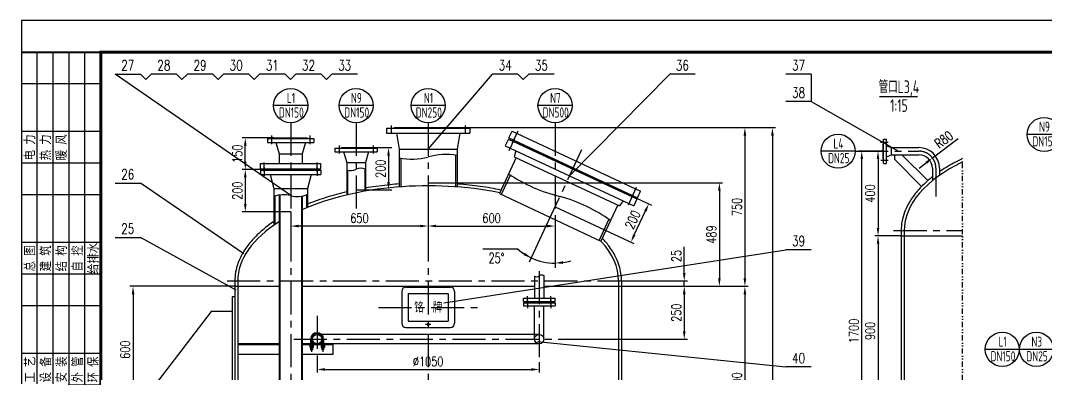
# Model space of a CAD drawing. Extents: x -28112 to -2231, y -2720 to 15724.
# Drawn here: x -28112 to -23266, y 14055 to 15724 of the extents above; entities that cross this region are included whole.
import ezdxf
from ezdxf.enums import TextEntityAlignment as Align

# ---------------------------------------------------------------- set-up
doc = ezdxf.new("R2010")
doc.units = 0
doc.header["$LTSCALE"] = 250
doc.header["$MEASUREMENT"] = 0
doc.linetypes.add('CENTER', pattern=[2, 1.25, -0.25, 0.25, -0.25])
doc.linetypes.add('DIVIDE', pattern=[1.25, 0.5, -0.25, 0, -0.25, 0, -0.25])
doc.layers.get('0').update_dxf_attribs({"linetype": 'CONTINUOUS'})
doc.layers.get('DEFPOINTS').update_dxf_attribs({"linetype": 'CONTINUOUS'})
for name, color, linetype in [('1', 7, 'CONTINUOUS'), ('2', 1, 'CONTINUOUS'), ('3', 7, 'CENTER')]:
    doc.layers.add(name, color=color, linetype=linetype)
doc.styles.add('HZ', font='isocp.shx', dxfattribs={"width": 0.75, "bigfont": 'hztxt.shx'})
doc.styles.add('HZ1', font='romans.shx', dxfattribs={"width": 0.7, "bigfont": 'hz1.shx'})
doc.styles.get("Standard").update_dxf_attribs({"font": 'txt.shx', "width": 0.75})
doc.styles.add('STYLE1', font='SimSun.ttf', dxfattribs={"width": 0.8})
doc.dimstyles.new('STANDARD$0', dxfattribs={"dimscale": 15, "dimtxt": 3, "dimasz": 2.5, "dimexe": 1, "dimexo": 0, "dimgap": 1, "dimtad": 1, "dimdec": 0, "dimzin": 0, "dimdsep": 46, "dimtxsty": 'Standard', "dimcen": 0.09, "dimclrd": 7, "dimclre": 7, "dimclrt": 7, "dimadec": 0, "dimazin": 0, "dimtfac": 1, "dimtdec": 0, "dimtmove": 0, "dimatfit": 2, "dimfxl": 0, "dimtolj": 1, "dimtzin": 0, "dimarcsym": 0})
doc.dimstyles.new('STANDARD$2', dxfattribs={"dimscale": 15, "dimtxt": 3.2, "dimasz": 2.5, "dimexe": 1.5, "dimexo": 0, "dimgap": 1.2, "dimtad": 2, "dimtih": 1, "dimtoh": 1, "dimdec": 0, "dimzin": 0, "dimdsep": 46, "dimtxsty": 'HZ1', "dimcen": 0, "dimclrd": 7, "dimclre": 7, "dimclrt": 7, "dimadec": 0, "dimazin": 0, "dimtfac": 1.6, "dimtdec": 0, "dimtmove": 0, "dimatfit": 0, "dimfxl": 0, "dimtolj": 1, "dimtzin": 0, "dimarcsym": 0})
doc.dimstyles.new('STANDARD$4', dxfattribs={"dimscale": 15, "dimtxt": 3, "dimasz": 2.5, "dimexe": 1, "dimexo": 0, "dimgap": 1, "dimtad": 1, "dimdec": 0, "dimzin": 0, "dimdsep": 46, "dimtxsty": 'Standard', "dimcen": 0.09, "dimclrd": 7, "dimclre": 7, "dimclrt": 7, "dimadec": 0, "dimazin": 0, "dimtfac": 1, "dimtdec": 0, "dimtmove": 0, "dimatfit": 2, "dimfxl": 0, "dimtolj": 1, "dimtzin": 0, "dimarcsym": 0})

# ---------------------------------------------------------------- blocks, each defined once
blk = doc.blocks.new('*D651')
at = {"color": 7, "linetype": 'ByBlock'}
for p, q in [((-26024.5, 15217.4), (-24541.7, 15217.4)), ((-24556.7, 15179.9), (-24556.7, 7405.7)), ((-26140.5, 7368.2), (-24541.7, 7368.2))]:
    blk.add_line(p, q, dxfattribs=at)
for points in [[(-24562.9, 15179.9), (-24550.4, 15179.9), (-24556.7, 15217.4)], [(-24562.9, 7405.7), (-24550.4, 7405.7), (-24556.7, 7368.2)]]:
    blk.add_solid(points, dxfattribs=at)
at = {"layer": 'DEFPOINTS', "color": 0, "linetype": 'ByBlock'}
for p in [(-26024.5, 15217.4), (-26140.5, 7368.2), (-24556.7, 7368.2)]:
    blk.add_point(p, dxfattribs=at)
at = {"color": 7, "linetype": 'ByBlock', "insert": (-24594.2, 11292.8), "char_height": 45, "attachment_point": 5, "rotation": 90}
blk.add_mtext('\\A1;~7909', dxfattribs=at)
blk = doc.blocks.new('*D58')
at = {"color": 7, "linetype": 'ByBlock'}
for p, q in [((-10289.4, 25206.8), (-9977.7, 25206.8)), ((-9992.7, 25169.3), (-9992.7, 24994.3)), ((-10536.9, 24956.8), (-9977.7, 24956.8))]:
    blk.add_line(p, q, dxfattribs=at)
for points in [[(-9998.9, 25169.3), (-9986.4, 25169.3), (-9992.7, 25206.8)], [(-9998.9, 24994.3), (-9986.4, 24994.3), (-9992.7, 24956.8)]]:
    blk.add_solid(points, dxfattribs=at)
at = {"layer": 'DEFPOINTS', "color": 0, "linetype": 'ByBlock'}
for p in [(-10289.4, 25206.8), (-10536.9, 24956.8), (-9992.7, 24956.8)]:
    blk.add_point(p, dxfattribs=at)
at = {"color": 7, "linetype": 'ByBlock', "insert": (-10030.2, 25081.8), "char_height": 45, "attachment_point": 5, "rotation": 90}
blk.add_mtext('\\A1;250', dxfattribs=at)
blk = doc.blocks.new('*D51')
at = {"color": 7, "linetype": 'ByBlock'}
for p, q in [((-10518.9, 25763.8), (-10146.7, 25590.3)), ((-10603.4, 25582.6), (-10231.3, 25409)), ((-10229, 25449.4), (-10176.2, 25562.7))]:
    blk.add_line(p, q, dxfattribs=at)
for points in [[(-10181.9, 25565.3), (-10170.5, 25560), (-10160.3, 25596.6)], [(-10234.7, 25452), (-10223.4, 25446.7), (-10244.9, 25415.4)]]:
    blk.add_solid(points, dxfattribs=at)
at = {"layer": 'DEFPOINTS', "color": 0, "linetype": 'ByBlock'}
for p in [(-10518.9, 25763.8), (-10160.3, 25596.6), (-10603.4, 25582.6)]:
    blk.add_point(p, dxfattribs=at)
at = {"color": 7, "linetype": 'ByBlock', "insert": (-10236.6, 25521.9), "char_height": 45, "attachment_point": 5, "rotation": 65}
blk.add_mtext('\\A1;200', dxfattribs=at)
blk = doc.blocks.new('*D39')
at = {"color": 7, "linetype": 'ByBlock'}
for p, q in [((-11321.8, 25956.8), (-9969.4, 25956.8)), ((-9984.4, 25919.3), (-9984.4, 25244.3)), ((-10567.8, 25206.8), (-9969.4, 25206.8))]:
    blk.add_line(p, q, dxfattribs=at)
for points in [[(-9990.6, 25919.3), (-9978.1, 25919.3), (-9984.4, 25956.8)], [(-9990.6, 25244.3), (-9978.1, 25244.3), (-9984.4, 25206.8)]]:
    blk.add_solid(points, dxfattribs=at)
at = {"layer": 'DEFPOINTS', "color": 0, "linetype": 'ByBlock'}
for p in [(-11321.8, 25956.8), (-10567.8, 25206.8), (-9984.4, 25206.8)]:
    blk.add_point(p, dxfattribs=at)
at = {"color": 7, "linetype": 'ByBlock', "insert": (-10021.9, 25581.8), "char_height": 45, "attachment_point": 5, "rotation": 90}
blk.add_mtext('\\A1;750', dxfattribs=at)
blk = doc.blocks.new('*D37')
at = {"color": 7, "linetype": 'ByBlock'}
for p, q in [((-9992.7, 25269.3), (-9992.7, 25393.1)), ((-10289.4, 25231.8), (-9977.7, 25231.8)), ((-10289.4, 25206.8), (-9977.7, 25206.8)), ((-9992.7, 25206.8), (-9992.7, 25231.8)), ((-9992.7, 25169.3), (-9992.7, 25131.8))]:
    blk.add_line(p, q, dxfattribs=at)
for points in [[(-9998.9, 25269.3), (-9986.4, 25269.3), (-9992.7, 25231.8)], [(-9998.9, 25169.3), (-9986.4, 25169.3), (-9992.7, 25206.8)]]:
    blk.add_solid(points, dxfattribs=at)
at = {"layer": 'DEFPOINTS', "color": 0, "linetype": 'ByBlock'}
for p in [(-10289.4, 25231.8), (-10289.4, 25206.8), (-9992.7, 25231.8)]:
    blk.add_point(p, dxfattribs=at)
at = {"color": 7, "linetype": 'ByBlock', "insert": (-10030.2, 25350), "char_height": 45, "attachment_point": 5, "rotation": 90}
blk.add_mtext('\\A1;25', dxfattribs=at)
blk = doc.blocks.new('*D36')
at = {"color": 7, "linetype": 'ByBlock'}
for p, q in [((-11481.8, 25695.8), (-10090.1, 25695.8)), ((-10105.1, 25658.3), (-10105.1, 25244.3)), ((-10567.8, 25206.8), (-10090.1, 25206.8))]:
    blk.add_line(p, q, dxfattribs=at)
for points in [[(-10111.3, 25658.3), (-10098.8, 25658.3), (-10105.1, 25695.8)], [(-10111.3, 25244.3), (-10098.8, 25244.3), (-10105.1, 25206.8)]]:
    blk.add_solid(points, dxfattribs=at)
at = {"layer": 'DEFPOINTS', "color": 0, "linetype": 'ByBlock'}
for p in [(-11481.8, 25695.8), (-10567.8, 25206.8), (-10105.1, 25206.8)]:
    blk.add_point(p, dxfattribs=at)
at = {"color": 7, "linetype": 'ByBlock', "insert": (-10142.6, 25451.3), "char_height": 45, "attachment_point": 5, "rotation": 90}
blk.add_mtext('\\A1;489', dxfattribs=at)
blk = doc.blocks.new('*D35')
at = {"color": 7, "linetype": 'ByBlock'}
for p, q in [((-10567.8, 25206.8), (-9969.4, 25206.8)), ((-9984.4, 25169.3), (-9984.4, 24344.3)), ((-10567.8, 24306.8), (-9969.4, 24306.8))]:
    blk.add_line(p, q, dxfattribs=at)
for points in [[(-9990.6, 25169.3), (-9978.1, 25169.3), (-9984.4, 25206.8)], [(-9990.6, 24344.3), (-9978.1, 24344.3), (-9984.4, 24306.8)]]:
    blk.add_solid(points, dxfattribs=at)
at = {"layer": 'DEFPOINTS', "color": 0, "linetype": 'ByBlock'}
for p in [(-10567.8, 25206.8), (-10567.8, 24306.8), (-9984.4, 24306.8)]:
    blk.add_point(p, dxfattribs=at)
at = {"color": 7, "linetype": 'ByBlock', "insert": (-10021.9, 24756.8), "char_height": 45, "attachment_point": 5, "rotation": 90}
blk.add_mtext('\\A1;900', dxfattribs=at)
blk = doc.blocks.new('*D38')
at = {"color": 7, "linetype": 'ByBlock'}
for p, q in [((-12395.8, 25206.8), (-12891.9, 25206.8)), ((-12876.9, 25169.3), (-12876.9, 24644.3)), ((-12837.8, 24606.8), (-12891.9, 24606.8))]:
    blk.add_line(p, q, dxfattribs=at)
for points in [[(-12883.2, 25169.3), (-12870.7, 25169.3), (-12876.9, 25206.8)], [(-12883.2, 24644.3), (-12870.7, 24644.3), (-12876.9, 24606.8)]]:
    blk.add_solid(points, dxfattribs=at)
at = {"layer": 'DEFPOINTS', "color": 0, "linetype": 'ByBlock'}
for p in [(-12395.8, 25206.8), (-12876.9, 24606.8), (-12837.8, 24606.8)]:
    blk.add_point(p, dxfattribs=at)
at = {"color": 7, "linetype": 'ByBlock', "insert": (-12914.4, 24906.8), "char_height": 45, "attachment_point": 5, "rotation": 90}
blk.add_mtext('\\A1;600', dxfattribs=at)
blk = doc.blocks.new('*D49')
at = {"color": 7, "linetype": 'ByBlock'}
for p, q in [((-11932.4, 25908.8), (-12082.9, 25908.8)), ((-12067.9, 25796.3), (-12067.9, 25871.3)), ((-11966.9, 25758.8), (-12082.9, 25758.8))]:
    blk.add_line(p, q, dxfattribs=at)
for points in [[(-12074.1, 25871.3), (-12061.6, 25871.3), (-12067.9, 25908.8)], [(-12074.1, 25796.3), (-12061.6, 25796.3), (-12067.9, 25758.8)]]:
    blk.add_solid(points, dxfattribs=at)
at = {"layer": 'DEFPOINTS', "color": 0, "linetype": 'ByBlock'}
for p in [(-12067.9, 25908.8), (-11932.4, 25908.8), (-11966.9, 25758.8)]:
    blk.add_point(p, dxfattribs=at)
at = {"color": 7, "linetype": 'ByBlock', "insert": (-12105.4, 25833.8), "char_height": 45, "attachment_point": 5, "rotation": 90}
blk.add_mtext('\\A1;150', dxfattribs=at)
blk = doc.blocks.new('*D48')
at = {"color": 7, "linetype": 'ByBlock'}
for p, q in [((-11966.9, 25758.8), (-12082.9, 25758.8)), ((-12067.9, 25721.3), (-12067.9, 25596.3)), ((-11853.4, 25558.8), (-12082.9, 25558.8))]:
    blk.add_line(p, q, dxfattribs=at)
for points in [[(-12074.1, 25721.3), (-12061.6, 25721.3), (-12067.9, 25758.8)], [(-12074.1, 25596.3), (-12061.6, 25596.3), (-12067.9, 25558.8)]]:
    blk.add_solid(points, dxfattribs=at)
at = {"layer": 'DEFPOINTS', "color": 0, "linetype": 'ByBlock'}
for p in [(-11966.9, 25758.8), (-12067.9, 25558.8), (-11853.4, 25558.8)]:
    blk.add_point(p, dxfattribs=at)
at = {"color": 7, "linetype": 'ByBlock', "insert": (-12105.4, 25658.8), "char_height": 45, "attachment_point": 5, "rotation": 90}
blk.add_mtext('\\A1;200', dxfattribs=at)
blk = doc.blocks.new('TJ4')
for p, q in [((-2000, -10500), (-2000, 0)), ((-1500, -10500), (-1500, 0)), ((-1000, -10500), (-1000, 0)), ((-500, -10500), (-500, 0)), ((0, -1000), (-2500, -1000)), ((0, -2500), (-2500, -2500)), ((0, -3500), (-2500, -3500)), ((0, -4500), (-2500, -4500)), ((0, -6000), (-2500, -6000)), ((0, -7000), (-2500, -7000)), ((0, -8000), (-2500, -8000)), ((0, -9500), (-2500, -9500))]:
    blk.add_line(p, q)
at = {"const_width": 60}
for points in [[(0, 0), (-2500, 0)], [(0, -10500), (-2500, -10500)]]:
    blk.add_lwpolyline(points, dxfattribs=at)
at = {"style": 'STYLE1', "width": 0.8}
for s, p in [('电 力', (-2250, -3000)), ('热 力', (-1750, -3000)), ('暖 风', (-1250, -3000)), ('总 图', (-2250, -6500)), ('建 筑', (-1750, -6500)), ('结 构', (-1250, -6500)), ('自 控', (-750, -6500)), ('给排水', (-250, -6500)), ('工 艺', (-2250, -10000)), ('设 备', (-1750, -10000)), ('安 装', (-1250, -10000)), ('外 管', (-750, -10000)), ('环 保', (-250, -10000))]:
    blk.add_text(s, height=300, rotation=90, dxfattribs=at).set_placement(p, align=Align.MIDDLE)
blk = doc.blocks.new('*D53')
at = {"color": 7, "linetype": 'ByBlock'}
for p, q in [((-11203.4, 25681.8), (-11203.4, 25476.5)), ((-11165.9, 25491.5), (-10640.9, 25491.5)), ((-10603.4, 25521.8), (-10603.4, 25476.5))]:
    blk.add_line(p, q, dxfattribs=at)
for points in [[(-11165.9, 25497.8), (-11165.9, 25485.3), (-11203.4, 25491.5)], [(-10640.9, 25497.8), (-10640.9, 25485.3), (-10603.4, 25491.5)]]:
    blk.add_solid(points, dxfattribs=at)
at = {"layer": 'DEFPOINTS', "color": 0, "linetype": 'ByBlock'}
for p in [(-11203.4, 25681.8), (-10603.4, 25521.8), (-10603.4, 25491.5)]:
    blk.add_point(p, dxfattribs=at)
at = {"color": 7, "linetype": 'ByBlock', "insert": (-10903.4, 25529), "char_height": 45, "attachment_point": 5}
blk.add_mtext('\\A1;600', dxfattribs=at)
blk = doc.blocks.new('*D54')
at = {"color": 7, "linetype": 'ByBlock'}
for p, q in [((-11203.4, 25681.8), (-11203.4, 25476.5)), ((-11853.4, 25558.8), (-11853.4, 25476.5)), ((-11240.9, 25491.5), (-11815.9, 25491.5))]:
    blk.add_line(p, q, dxfattribs=at)
for points in [[(-11815.9, 25497.8), (-11815.9, 25485.3), (-11853.4, 25491.5)], [(-11240.9, 25497.8), (-11240.9, 25485.3), (-11203.4, 25491.5)]]:
    blk.add_solid(points, dxfattribs=at)
at = {"layer": 'DEFPOINTS', "color": 0, "linetype": 'ByBlock'}
for p in [(-11203.4, 25681.8), (-11853.4, 25558.8), (-11853.4, 25491.5)]:
    blk.add_point(p, dxfattribs=at)
at = {"color": 7, "linetype": 'ByBlock', "insert": (-11528.4, 25529), "char_height": 45, "attachment_point": 5}
blk.add_mtext('\\A1;650', dxfattribs=at)
blk = doc.blocks.new('*D50')
at = {"color": 7, "linetype": 'ByBlock'}
for p, q in [((-11475.1, 25862.6), (-11375.7, 25862.6)), ((-11390.7, 25825.1), (-11390.7, 25700.1)), ((-11544.1, 25662.6), (-11375.7, 25662.6))]:
    blk.add_line(p, q, dxfattribs=at)
for points in [[(-11397, 25825.1), (-11384.5, 25825.1), (-11390.7, 25862.6)], [(-11397, 25700.1), (-11384.5, 25700.1), (-11390.7, 25662.6)]]:
    blk.add_solid(points, dxfattribs=at)
at = {"layer": 'DEFPOINTS', "color": 0, "linetype": 'ByBlock'}
for p in [(-11475.1, 25862.6), (-11544.1, 25662.6), (-11390.7, 25662.6)]:
    blk.add_point(p, dxfattribs=at)
at = {"color": 7, "linetype": 'ByBlock', "insert": (-11428.2, 25762.6), "char_height": 45, "attachment_point": 5, "rotation": 90}
blk.add_mtext('\\A1;200', dxfattribs=at)
blk = doc.blocks.new('*D52')
at = {"color": 7, "linetype": 'ByBlock'}
for p, q in [((-10924.8, 25490.4), (-11003.9, 25320.8)), ((-10881.8, 25471.8), (-10881.8, 25293.7)), ((-11057.2, 25382.1), (-11223.5, 25382.1))]:
    blk.add_line(p, q, dxfattribs=at)
for start, end in [(228.8111, 245), (228.8515, 236.9258), (245, 270), (278.0742, 286.1485)]:
    blk.add_arc((-10881.8, 25582.6), 266.3, start, end, dxfattribs=at)
for points in [[(-11024.1, 25364.8), (-11030.2, 25353.9), (-10994.4, 25341.2)], [(-10844, 25312.6), (-10844.8, 25325.1), (-10881.8, 25316.2)]]:
    blk.add_solid(points, dxfattribs=at)
at = {"layer": 'DEFPOINTS', "color": 0, "linetype": 'ByBlock'}
for p in [(-10881.8, 25980.3), (-10756.4, 25851.6), (-10924.8, 25490.4), (-10881.8, 25471.8), (-10920.4, 25319)]:
    blk.add_point(p, dxfattribs=at)
at = {"color": 7, "linetype": 'ByBlock', "insert": (-11159.1, 25340.1), "char_height": 48, "attachment_point": 5, "style": 'HZ1'}
blk.add_mtext('\\A1;25°', dxfattribs=at)
blk = doc.blocks.new('*D80')
at = {"color": 7, "linetype": 'ByBlock'}
blk.add_line((-8773.9, 23917.5), (-8922.5, 23831.8), dxfattribs=at)
blk.add_arc((-8550.6, 24046.5), 406.9, 215.2825, 264.7175, dxfattribs=at)
for points in [[(-8888, 23808.1), (-8877.5, 23814.8), (-8903, 23843)], [(-8587.8, 23647.6), (-8588.3, 23635.1), (-8550.6, 23639.6)]]:
    blk.add_solid(points, dxfattribs=at)
at = {"layer": 'DEFPOINTS', "color": 0, "linetype": 'ByBlock'}
for p in [(-8550.6, 25571.8), (-8630.9, 24000.1), (-8773.9, 23917.5), (-8812.1, 23734.8), (-8550.6, 23583.8)]:
    blk.add_point(p, dxfattribs=at)
at = {"color": 7, "linetype": 'ByBlock', "insert": (-8788.1, 23635.1), "char_height": 48, "attachment_point": 5, "style": 'HZ1'}
blk.add_mtext('\\A1;60°', dxfattribs=at)
blk = doc.blocks.new('*D79')
at = {"color": 7, "linetype": 'ByBlock'}
for p, q in [((-8840.9, 25206.8), (-8965.7, 25206.8)), ((-8950.7, 25169.3), (-8950.7, 24344.3)), ((-8840.9, 24306.8), (-8965.7, 24306.8))]:
    blk.add_line(p, q, dxfattribs=at)
for points in [[(-8956.9, 25169.3), (-8944.4, 25169.3), (-8950.7, 25206.8)], [(-8956.9, 24344.3), (-8944.4, 24344.3), (-8950.7, 24306.8)]]:
    blk.add_solid(points, dxfattribs=at)
at = {"layer": 'DEFPOINTS', "color": 0, "linetype": 'ByBlock'}
for p in [(-8840.9, 25206.8), (-8950.7, 24306.8), (-8840.9, 24306.8)]:
    blk.add_point(p, dxfattribs=at)
at = {"color": 7, "linetype": 'ByBlock', "insert": (-8988.2, 24756.8), "char_height": 45, "attachment_point": 5, "rotation": 90}
blk.add_mtext('\\A1;900', dxfattribs=at)
blk = doc.blocks.new('*D77')
at = {"color": 7, "linetype": 'ByBlock'}
for p, q in [((-8926.9, 25606.8), (-9042.6, 25606.8)), ((-9027.6, 23944.3), (-9027.6, 25569.3)), ((-8924.9, 23906.8), (-9042.6, 23906.8))]:
    blk.add_line(p, q, dxfattribs=at)
for points in [[(-9033.8, 25569.3), (-9021.3, 25569.3), (-9027.6, 25606.8)], [(-9033.8, 23944.3), (-9021.3, 23944.3), (-9027.6, 23906.8)]]:
    blk.add_solid(points, dxfattribs=at)
at = {"layer": 'DEFPOINTS', "color": 0, "linetype": 'ByBlock'}
for p in [(-9027.6, 25606.8), (-8926.9, 25606.8), (-8924.9, 23906.8)]:
    blk.add_point(p, dxfattribs=at)
at = {"color": 7, "linetype": 'ByBlock', "insert": (-9065.1, 24756.8), "char_height": 45, "attachment_point": 5, "rotation": 90}
blk.add_mtext('\\A1;1700', dxfattribs=at)
blk = doc.blocks.new('*D78')
at = {"color": 7, "linetype": 'ByBlock'}
for p, q in [((-8926.9, 25606.8), (-8965.7, 25606.8)), ((-8950.7, 25569.3), (-8950.7, 25244.3)), ((-8840.9, 25206.8), (-8965.7, 25206.8))]:
    blk.add_line(p, q, dxfattribs=at)
for points in [[(-8956.9, 25569.3), (-8944.4, 25569.3), (-8950.7, 25606.8)], [(-8956.9, 25244.3), (-8944.4, 25244.3), (-8950.7, 25206.8)]]:
    blk.add_solid(points, dxfattribs=at)
at = {"layer": 'DEFPOINTS', "color": 0, "linetype": 'ByBlock'}
for p in [(-8926.9, 25606.8), (-8950.7, 25206.8), (-8840.9, 25206.8)]:
    blk.add_point(p, dxfattribs=at)
at = {"color": 7, "linetype": 'ByBlock', "insert": (-8988.2, 25406.8), "char_height": 45, "attachment_point": 5, "rotation": 90}
blk.add_mtext('\\A1;400', dxfattribs=at)
blk = doc.blocks.new('*D81')
at = {"color": 7, "linetype": 'ByBlock'}
for p, q in [((-8693, 25574.9), (-8571.6, 25666.2)), ((-8756.9, 25526.8), (-8722.9, 25552.4))]:
    blk.add_line(p, q, dxfattribs=at)
blk.add_solid([(-8726.7, 25557.4), (-8719.2, 25547.4), (-8693, 25574.9)], dxfattribs=at)
at = {"layer": 'DEFPOINTS', "color": 0, "linetype": 'ByBlock'}
for p in [(-8693, 25574.9), (-8756.9, 25526.8)]:
    blk.add_point(p, dxfattribs=at)
at = {"color": 7, "linetype": 'ByBlock', "insert": (-8639.9, 25661.8), "char_height": 45, "attachment_point": 5, "rotation": 36.9559}
blk.add_mtext('\\A1;R80', dxfattribs=at)
blk = doc.blocks.new('*D637')
at = {"color": 7, "linetype": 'ByBlock'}
for p, q in [((-26709.5, 14107.9), (-26709.5, 14059)), ((-25659.5, 14107.9), (-25659.5, 14059)), ((-26672, 14074), (-25697, 14074))]:
    blk.add_line(p, q, dxfattribs=at)
for points in [[(-26672, 14080.3), (-26672, 14067.8), (-26709.5, 14074)], [(-25697, 14080.3), (-25697, 14067.8), (-25659.5, 14074)]]:
    blk.add_solid(points, dxfattribs=at)
at = {"layer": 'DEFPOINTS', "color": 0, "linetype": 'ByBlock'}
for p in [(-26709.5, 14107.9), (-25659.5, 14107.9), (-25659.5, 14074)]:
    blk.add_point(p, dxfattribs=at)
at = {"color": 7, "linetype": 'ByBlock', "insert": (-26184.5, 14111.5), "char_height": 45, "attachment_point": 5}
blk.add_mtext('\\A1;∅1050', dxfattribs=at)

msp = doc.modelspace()

# ---------------------------------------------------------------- linework, layer by layer
for p, q in [((-15492.3, 15724.1), (-28107.3, 15724.1)), ((-28107.3, 15724.1), (-28107.3, 6814.1))]:
    msp.add_line(p, q)
at = {"const_width": 13.5}
msp.add_lwpolyline([(-15642.3, 6964.1), (-15642.3, 15574.1), (-27732.3, 15574.1), (-27732.3, 6964.1)], dxfattribs=at)
at = {"layer": '1', "color": 0}
for p, q in [((-26834.5, 14895.9), (-27664.8, 15471)), ((-26184.5, 15115.4), (-25880.1, 15471)), ((-25516, 14990), (-25042.6, 15471)), ((-26753.8, 15321.6), (-26915.2, 15321.6)), ((-26444.5, 15321.6), (-26605.9, 15321.6)), ((-26103.8, 15321.6), (-26265.2, 15321.6)), ((-25503.8, 15321.6), (-25665.2, 15321.6)), ((-24373.2, 15341.6), (-23960.6, 15106)), ((-23191.6, 15185.2), (-23353, 15185.2)), ((-24165.6, 15106), (-24327, 15106)), ((-27055.3, 14620.1), (-27544.8, 14955)), ((-27091.9, 14448.7), (-27544.8, 14698.2)), ((-26111.1, 14388.5), (-24493.2, 14639.8)), ((-25667, 14206.7), (-24493.2, 14085.7)), ((-23389.5, 14169.1), (-23551, 14169.1)), ((-23228.1, 14169.1), (-23389.5, 14169.1))]:
    msp.add_line(p, q, dxfattribs=at)
at = {"layer": '1'}
for p, q in [((-27544.8, 15471), (-27519.4, 15445.5)), ((-27493.9, 15471), (-27519.4, 15445.5)), ((-27373.9, 15471), (-27348.4, 15445.5)), ((-27323, 15471), (-27348.4, 15445.5)), ((-27203, 15471), (-27177.5, 15445.5)), ((-27152.1, 15471), (-27177.5, 15445.5)), ((-27032.1, 15471), (-27006.6, 15445.5)), ((-26981.2, 15471), (-27006.6, 15445.5)), ((-26861.2, 15471), (-26835.7, 15445.5)), ((-26810.3, 15471), (-26835.7, 15445.5)), ((-26690.3, 15471), (-26664.8, 15445.5)), ((-26639.3, 15471), (-26664.8, 15445.5)), ((-25760.1, 15471), (-25734.6, 15445.5)), ((-25709.1, 15471), (-25734.6, 15445.5))]:
    msp.add_line(p, q, dxfattribs=at)
at = {"layer": '1', "color": 0, "linetype": 'CENTER', "ltscale": 0.5}
for p, q in [((-26834.5, 15240.9), (-26834.5, 13125.1)), ((-26525.2, 15240.9), (-26525.2, 14832.5)), ((-26184.5, 15240.9), (-26184.5, 7315.2)), ((-25584.5, 15240.9), (-25584.5, 14732.4)), ((-25459.1, 15112.2), (-25627.5, 14751)), ((-24165.6, 15106), (-23863.9, 15106)), ((-23783.9, 15026), (-23783.9, 14891.4)), ((-23983.9, 14731), (-23657.5, 14731)), ((-25659.5, 14538.4), (-25659.5, 14107.9)), ((-27134.5, 14492.4), (-25234.5, 14492.4)), ((-26419.8, 14367.4), (-25928.5, 14367.4)), ((-26709.5, 14327), (-26709.5, 14107.9)), ((-26819.1, 14217.4), (-25518, 14217.4)), ((-26736, 14217.4), (-26736, 14157.7)), ((-26683, 14217.4), (-26683, 14157.7))]:
    msp.add_line(p, q, dxfattribs=at)
at = {"layer": '1', "color": 1}
for p, q in [((-23993.9, 15122.9), (-23863.9, 15122.9)), ((-23993.9, 15089.2), (-23863.9, 15089.2)), ((-23800.7, 15026), (-23800.7, 14966.6)), ((-23767, 15026), (-23767, 14992)), ((-23947.9, 14731), (-23947.9, 13766)), ((-23947.9, 14706), (-23657.5, 14706)), ((-23933.9, 14731), (-23933.9, 13766)), ((-27098.5, 14492.4), (-27098.5, 13527.4)), ((-27084.5, 14492.4), (-27084.5, 13527.4)), ((-25284.5, 14492.4), (-25284.5, 13527.4)), ((-25270.5, 14492.4), (-25270.5, 13527.4)), ((-27098.5, 14467.4), (-26888.5, 14467.4)), ((-26780.5, 14467.4), (-25682, 14467.4)), ((-25637, 14467.4), (-25270.5, 14467.4)), ((-27110.5, 14417.4), (-27110.5, 13817.4)), ((-27098.5, 14417.4), (-27110.5, 14417.4)), ((-27210.5, 14347.4), (-27540.5, 13917.4)), ((-27110.5, 14347.4), (-27210.5, 14347.4)), ((-26634.5, 14194.9), (-26634.5, 14144.9))]:
    msp.add_line(p, q, dxfattribs=at)
at = {"layer": '1', "color": 0, "linetype": 'DIVIDE', "ltscale": 0.2}
msp.add_line((-23657.5, 13082.9), (-23657.5, 15070.9), dxfattribs=at)
at = {"layer": '1', "color": 0}
for centre in [(-26834.5, 15321.6), (-26525.2, 15321.6), (-26184.5, 15321.6), (-25584.5, 15321.6), (-23272.3, 15185.2), (-24246.3, 15106), (-23470.3, 14169.1), (-23308.8, 14169.1)]:
    msp.add_circle(centre, 80.7, dxfattribs=at)
at = {"layer": '1', "color": 1}
for radius in [96.8, 63.1]:
    msp.add_arc((-23863.9, 15026), radius, 360, 90, dxfattribs=at)
at = {"layer": '1'}
for centre, radius, start, end in [((-26259.8, 15343.6), 275.5, 257.1762, 285.8713), ((-26100.6, 14785.3), 305.1, 80.0711, 105.9635), ((-26500.8, 14966.7), 58.7, 70.0537, 113.7162), ((-26551.8, 15083.1), 68.3, 254.8369, 293.7162), ((-25388.2, 15614.3), 742.5, 235.9324, 256.563), ((-26868.4, 14751.1), 148.7, 76.8075, 107.8407), ((-26803.6, 14999.8), 108.4, 253.4111, 296.5984), ((-25775.8, 14136.5), 785.8, 54.758, 74.1134), ((-26184.5, 14287.4), 5, 187.5149, 100.6735)]:
    msp.add_arc(centre, radius, start, end, dxfattribs=at)
at = {"layer": '1', "color": 0, "linetype": 'CENTER', "ltscale": 0.5}
for centre, radius, start, end in [((-23863.9, 15026), 80, 360, 90), ((-26709.5, 14217.4), 26.5, 0, 180)]:
    msp.add_arc(centre, radius, start, end, dxfattribs=at)
at = {"layer": '1', "color": 1}
for centre, start_param, end_param in [((-23033.9, 14731), 5.47802, 6.283185), ((-26184.5, 14492.4), 4.326804, 5.43617), ((-26184.5, 14492.4), 5.610614, 6.283185), ((-26184.5, 14492.4), 3.141593, 3.574669)]:
    msp.add_ellipse(centre, major_axis=(-900, 0), ratio=0.5, start_param=start_param, end_param=end_param, dxfattribs=at)
for points, knots in [([(-23657.5, 15070.9), (-23665.7, 15067.1), (-23673.6, 15063.2), (-23706.9, 15046.3), (-23730.7, 15032.7), (-23757.7, 15015.2), (-23762.4, 15012.2), (-23767, 15009)], [5.4688532, 5.4688532, 5.4688532, 5.4688532, 5.5054952, 5.5054952, 5.6241852, 5.6241852, 5.6495151, 5.6495151, 5.6495151, 5.6495151]), ([(-23800.7, 14984.5), (-23805.4, 14980.8), (-23810.1, 14977), (-23833.4, 14957.6), (-23850.4, 14941.3), (-23880.5, 14907.7), (-23893.7, 14890.4), (-23915.8, 14854.9), (-23924.9, 14836.8), (-23937.4, 14803.1), (-23941.6, 14787.8), (-23946.7, 14758.6), (-23947.9, 14744.8), (-23947.9, 14731)], [5.7142483, 5.7142483, 5.7142483, 5.7142483, 5.7428751, 5.7428751, 5.861565, 5.861565, 5.9802549, 5.9802549, 6.0989448, 6.0989448, 6.1967011, 6.1967011, 6.2831853, 6.2831853, 6.2831853, 6.2831853]), ([(-26321, 14951.3), (-26335.5, 14950.2), (-26350, 14948.9), (-26399.6, 14943.9), (-26434.4, 14939.3), (-26472.6, 14933), (-26476.6, 14932.3), (-26480.7, 14931.6)], [4.8634279, 4.8634279, 4.8634279, 4.8634279, 4.9120457, 4.9120457, 5.0307356, 5.0307356, 5.0449545, 5.0449545, 5.0449545, 5.0449545]), ([(-25839.9, 14922.4), (-25872, 14929), (-25904.8, 14934.7), (-25972.6, 14944.3), (-26007.8, 14948.1), (-26044.8, 14951), (-26046.4, 14951.1), (-26048, 14951.3)], [4.3228807, 4.3228807, 4.3228807, 4.3228807, 4.437286, 4.437286, 4.5559759, 4.5559759, 4.5613078, 4.5613078, 4.5613078, 4.5613078]), ([(-26569.7, 14913.5), (-26601.9, 14906), (-26633.2, 14897.5), (-26694, 14878.6), (-26723.5, 14868.2), (-26752.8, 14856.5), (-26753.9, 14856), (-26755, 14855.6)], [5.1507491, 5.1507491, 5.1507491, 5.1507491, 5.2681154, 5.2681154, 5.3868053, 5.3868053, 5.3914562, 5.3914562, 5.3914562, 5.3914562]), ([(-26914, 14772.9), (-26932.3, 14760.6), (-26949.4, 14747.9), (-26984.1, 14719), (-27001.1, 14702.7), (-27031.2, 14669.1), (-27044.3, 14651.8), (-27066.5, 14616.4), (-27075.5, 14598.2), (-27088.1, 14564.6), (-27092.3, 14549.2), (-27097.3, 14520), (-27098.5, 14506.2), (-27098.5, 14492.4)], [5.642837, 5.642837, 5.642837, 5.642837, 5.7428751, 5.7428751, 5.861565, 5.861565, 5.9802549, 5.9802549, 6.0989448, 6.0989448, 6.1967011, 6.1967011, 6.2831853, 6.2831853, 6.2831853, 6.2831853]), ([(-25270.5, 14492.4), (-25270.5, 14504.5), (-25271.4, 14516.6), (-25275.1, 14540.7), (-25277.8, 14552.6), (-25285.1, 14576.4), (-25289.6, 14588.2), (-25303.4, 14618), (-25314, 14635.9), (-25336.8, 14667.5), (-25348.4, 14681.4), (-25361.2, 14695)], [3.1415927, 3.1415927, 3.1415927, 3.1415927, 3.2174207, 3.2174207, 3.2932487, 3.2932487, 3.3690768, 3.3690768, 3.4877667, 3.4877667, 3.5845718, 3.5845718, 3.5845718, 3.5845718])]:
    msp.add_open_spline(points, degree=3, knots=knots, dxfattribs=at)
at = {"layer": '1', "color": 0}
msp.add_open_spline([(-25682, 14515.9), (-25677.8, 14513.3), (-25667.2, 14509.5), (-25652, 14523.6), (-25641.3, 14520.9), (-25637, 14518.8)], degree=3, knots=[12.800589, 12.800589, 12.800589, 12.800589, 26.866797, 48.249342, 62.131474, 62.131474, 62.131474, 62.131474], dxfattribs=at)
at = {"layer": '2'}
for p, q in [((-27664.8, 15471), (-27544.8, 15471)), ((-27373.9, 15471), (-27493.9, 15471)), ((-27203, 15471), (-27323, 15471)), ((-27032.1, 15471), (-27152.1, 15471)), ((-26861.2, 15471), (-26981.2, 15471)), ((-26690.3, 15471), (-26810.3, 15471)), ((-26519.3, 15471), (-26639.3, 15471)), ((-25760.1, 15471), (-25880.1, 15471)), ((-25589.1, 15471), (-25709.1, 15471)), ((-24922.6, 15471), (-25042.6, 15471)), ((-24373.2, 15471), (-24493.2, 15471)), ((-24373.2, 15471), (-24373.2, 15341.6)), ((-24050.5, 15364.9), (-23870.5, 15364.9)), ((-24373.2, 15341.6), (-24493.2, 15341.6)), ((-26344.5, 15217.4), (-26024.5, 15217.4)), ((-26344.5, 15217.4), (-26344.5, 15214.4)), ((-26024.5, 15217.4), (-26024.5, 15214.4)), ((-26913.5, 15169.4), (-26913.5, 15166.4)), ((-26913.5, 15169.4), (-26755.5, 15169.4)), ((-26755.5, 15169.4), (-26755.5, 15166.4)), ((-26382, 15214.4), (-25987, 15214.4)), ((-26382, 15214.4), (-26382, 15191.4)), ((-26382, 15191.4), (-25987, 15191.4)), ((-26333.5, 15191.4), (-26321, 15115.4)), ((-26035.5, 15191.4), (-26048, 15115.4)), ((-25987, 15214.4), (-25987, 15191.4)), ((-25802.3, 15168.7), (-25787.5, 15200.4)), ((-25802.3, 15168.7), (-25195.1, 14885.6)), ((-25787.5, 15200.4), (-25180.3, 14917.3)), ((-26944.5, 15166.4), (-26724.5, 15166.4)), ((-26944.5, 15166.4), (-26944.5, 15147.4)), ((-26944.5, 15147.4), (-26724.5, 15147.4)), ((-26904.5, 15147.4), (-26888.5, 15093.4)), ((-26764.5, 15147.4), (-26780.5, 15093.4)), ((-26724.5, 15166.4), (-26724.5, 15147.4)), ((-26625.2, 15120.2), (-26425.2, 15120.2)), ((-26625.2, 15120.2), (-26625.2, 15103.2)), ((-26594.2, 15123.2), (-26456.2, 15123.2)), ((-26594.2, 15123.2), (-26594.2, 15120.2)), ((-26456.2, 15123.2), (-26456.2, 15120.2)), ((-26425.2, 15120.2), (-26425.2, 15103.2)), ((-25804.9, 15163.3), (-25819.7, 15131.6)), ((-25819.7, 15131.6), (-25212.4, 14848.4)), ((-25804.9, 15163.3), (-25197.6, 14880.1)), ((-25765.1, 15148), (-25766.3, 15145.3)), ((-25765.1, 15148), (-25763.8, 15150.8)), ((-25765.1, 15148), (-25234.9, 14900.8)), ((-25765.1, 15148), (-25234.9, 14900.8)), ((-24033.9, 15072), (-24033.9, 15140)), ((-24033.9, 15140), (-24031.9, 15140)), ((-24031.9, 15048.5), (-24031.9, 15163.5)), ((-24031.9, 15163.5), (-24017.9, 15163.5)), ((-24017.9, 15048.5), (-24017.9, 15163.5)), ((-24017.9, 15132), (-23993.9, 15122.9)), ((-23993.9, 15089.2), (-23993.9, 15122.9)), ((-26888.5, 15093.4), (-26780.5, 15093.4)), ((-26888.5, 15093.4), (-26888.5, 15047.4)), ((-26780.5, 15093.4), (-26780.5, 15047.4)), ((-26625.2, 15103.2), (-26425.2, 15103.2)), ((-26584.2, 15103.2), (-26569.7, 15053.2)), ((-26466.2, 15103.2), (-26480.7, 15053.2)), ((-26321, 15115.4), (-26048, 15115.4)), ((-26321, 15115.4), (-26321, 14937.2)), ((-26313, 15073.3), (-26313, 14937.8)), ((-26056, 15087.1), (-26056, 14937.8)), ((-26048, 15115.4), (-26048, 14937.2)), ((-25768.5, 15075.7), (-25847.9, 14905.3)), ((-25769.4, 15108.1), (-25777.1, 15079.7)), ((-25777.1, 15079.7), (-25279.5, 14847.7)), ((-24033.9, 15072), (-24031.9, 15072)), ((-24017.9, 15080), (-23993.9, 15089.2)), ((-23978.9, 15067), (-23978.9, 15089.2)), ((-23944.4, 15089.2), (-23822.1, 14966.9)), ((-26977, 15047.4), (-26692, 15047.4)), ((-26977, 15022.4), (-26977, 15047.4)), ((-26692, 15022.4), (-26692, 15047.4)), ((-26569.7, 15053.2), (-26480.7, 15053.2)), ((-26569.7, 15053.2), (-26569.7, 14899.1)), ((-26484.2, 15023.1), (-26484.2, 14916.8)), ((-26480.7, 15053.2), (-26480.7, 14917.4)), ((-24031.9, 15048.5), (-24017.9, 15048.5)), ((-23978.9, 15067), (-23851.3, 14939.5)), ((-26977, 15022.4), (-26692, 15022.4)), ((-26977, 15016.4), (-26692, 15016.4)), ((-26977, 15016.4), (-26977, 14995.4)), ((-26977, 14995.4), (-26692, 14995.4)), ((-26948, 15019.4), (-26948, 15022.4)), ((-26948, 15019.4), (-26721, 15019.4)), ((-26948, 15019.4), (-26948, 15016.4)), ((-26948, 15019.4), (-26721, 15019.4)), ((-26932, 14995.4), (-26914, 14930.4)), ((-26737, 14995.4), (-26755, 14930.4)), ((-26721, 15019.4), (-26721, 15022.4)), ((-26721, 15019.4), (-26721, 15016.4)), ((-26692, 15016.4), (-26692, 14995.4)), ((-26566.2, 15016.3), (-26566.2, 14900)), ((-25795.7, 14993.7), (-25838.9, 14901)), ((-27664.8, 14955), (-27544.8, 14955)), ((-26914, 14930.4), (-26755, 14930.4)), ((-26914, 14930.4), (-26914, 14756)), ((-26755, 14930.4), (-26755, 14840.5)), ((-26909.5, 14894), (-26909.5, 14759.1)), ((-26888.5, 14898.4), (-26888.5, 13169.4)), ((-26885, 14898.9), (-26885, 13169.4)), ((-26784, 14893.1), (-26784, 13169.4)), ((-26780.5, 14893.8), (-26780.5, 13169.4)), ((-26759.5, 14900.7), (-26759.5, 14838.6)), ((-25847.9, 14905.3), (-25367.6, 14681.3)), ((-25234.9, 14900.8), (-25236.2, 14898.1)), ((-25234.9, 14900.8), (-25233.6, 14903.5)), ((-25197.6, 14880.1), (-25212.4, 14848.4)), ((-25195.1, 14885.6), (-25180.3, 14917.3)), ((-25288.1, 14851.7), (-25367.6, 14681.3)), ((-25262.7, 14871.9), (-25279.5, 14847.7)), ((-25330.7, 14784), (-25376.7, 14685.5)), ((-27664.8, 14698.2), (-27544.8, 14698.2)), ((-24373.2, 14639.8), (-24493.2, 14639.8)), ((-25682, 14515.9), (-25682, 14410.4)), ((-25637, 14518.8), (-25637, 14410.4)), ((-26309.5, 14442.4), (-26309.5, 14292.4)), ((-26289.5, 14462.4), (-26079.5, 14462.4)), ((-26059.5, 14442.4), (-26059.5, 14292.4)), ((-26279.5, 14432.4), (-26279.5, 14302.4)), ((-26279.5, 14432.4), (-26089.5, 14432.4)), ((-26089.5, 14432.4), (-26089.5, 14302.4)), ((-25734.5, 14410.4), (-25584.5, 14410.4)), ((-25734.5, 14395.4), (-25734.5, 14410.4)), ((-25734.5, 14395.4), (-25584.5, 14395.4)), ((-25703.5, 14392.4), (-25703.5, 14395.4)), ((-25615.5, 14392.4), (-25615.5, 14395.4)), ((-25584.5, 14395.4), (-25584.5, 14410.4)), ((-25734.5, 14389.4), (-25584.5, 14389.4)), ((-25734.5, 14389.4), (-25734.5, 14374.4)), ((-25734.5, 14374.4), (-25584.5, 14374.4)), ((-25703.5, 14392.4), (-25615.5, 14392.4)), ((-25703.5, 14392.4), (-25615.5, 14392.4)), ((-25703.5, 14392.4), (-25703.5, 14389.4)), ((-25682, 14217.4), (-25682, 14374.4)), ((-25637, 14217.4), (-25637, 14374.4)), ((-25615.5, 14392.4), (-25615.5, 14389.4)), ((-25584.5, 14389.4), (-25584.5, 14374.4)), ((-26279.5, 14302.4), (-26089.5, 14302.4)), ((-26289.5, 14272.4), (-26079.5, 14272.4)), ((-26740, 14217.4), (-26740, 14167.4)), ((-26732, 14217.4), (-26732, 14167.4)), ((-25659.5, 14239.9), (-26709.5, 14239.9)), ((-26687, 14217.4), (-26687, 14167.4)), ((-26679, 14217.4), (-26679, 14167.4)), ((-26888.5, 14194.9), (-27084.5, 14194.9)), ((-26888.5, 14189.9), (-27084.5, 14189.9)), ((-25659.5, 14194.9), (-26780.5, 14194.9)), ((-26634.5, 14189.9), (-26780.5, 14189.9)), ((-26744, 14189.9), (-26744, 14177.9)), ((-26728, 14183.9), (-26744, 14183.9)), ((-26728, 14177.9), (-26744, 14177.9)), ((-26740, 14167.4), (-26732, 14167.4)), ((-26728, 14189.9), (-26728, 14177.9)), ((-26691, 14189.9), (-26691, 14177.9)), ((-26691, 14183.9), (-26675, 14183.9)), ((-26691, 14177.9), (-26675, 14177.9)), ((-26679, 14167.4), (-26687, 14167.4)), ((-26675, 14189.9), (-26675, 14177.9)), ((-26888.5, 14144.9), (-27084.5, 14144.9)), ((-26634.5, 14144.9), (-26780.5, 14144.9)), ((-24373.2, 14085.7), (-24493.2, 14085.7))]:
    msp.add_line(p, q, dxfattribs=at)
for centre, radius in [((-26184.5, 14287.4), 3.5), ((-26709.5, 14217.4), 22.5), ((-25659.5, 14217.4), 22.5)]:
    msp.add_circle(centre, radius, dxfattribs=at)
for centre, radius, start, end in [((-26289.5, 14442.4), 20, 90, 180), ((-26079.5, 14442.4), 20, 0, 90), ((-26709.5, 14217.4), 30.5, 0, 180), ((-26289.5, 14292.4), 20, 180, 270), ((-26079.5, 14292.4), 20, 270, 0)]:
    msp.add_arc(centre, radius, start, end, dxfattribs=at)
at = {"layer": '3'}
for p, q in [((-26359.5, 15227.1), (-26359.5, 15187.5)), ((-26009.5, 15227.1), (-26009.5, 15187.5)), ((-26924.5, 15179.9), (-26924.5, 15139.5)), ((-26744.5, 15179.9), (-26744.5, 15139.5)), ((-25785, 15146.7), (-25758.8, 15203)), ((-26605.2, 15133.7), (-26605.2, 15095.3)), ((-26445.2, 15133.7), (-26445.2, 15095.3)), ((-25776.8, 15164.2), (-25803.1, 15107.9)), ((-24045.6, 15148.5), (-24009.3, 15148.5)), ((-26959.5, 15009.8), (-26959.5, 15053.4)), ((-26959.5, 15029.1), (-26959.5, 14989.5)), ((-26709.5, 15009.8), (-26709.5, 15053.4)), ((-26709.5, 15029.1), (-26709.5, 14989.5)), ((-24044.9, 15063.5), (-24009.3, 15063.5)), ((-25223.1, 14884.6), (-25199.2, 14935.9)), ((-25214.9, 14902.2), (-25238.8, 14850.9)), ((-25714.5, 14382.8), (-25714.5, 14420.4)), ((-25714.5, 14402.1), (-25714.5, 14364.5)), ((-25604.5, 14382), (-25604.5, 14420.4)), ((-25604.5, 14402.9), (-25604.5, 14364.5)), ((-26197.4, 14287.4), (-26171.7, 14287.4))]:
    msp.add_line(p, q, dxfattribs=at)

# ---------------------------------------------------------------- block references
at = {"xscale": 0.15, "yscale": 0.15, "zscale": 0.15}
msp.add_blockref('TJ4', (-27732.3, 15574.1), dxfattribs=at)

# ---------------------------------------------------------------- texts
at = {"layer": '1', "width": 0.75}
for s, p in [('27', (-27604.8, 15512.3)), ('28', (-27433.9, 15512.3)), ('29', (-27263, 15512.3)), ('30', (-27092.1, 15512.3)), ('31', (-26921.2, 15512.3)), ('32', (-26750.3, 15512.3)), ('33', (-26579.3, 15512.3)), ('34', (-25820.1, 15512.3)), ('35', (-25649.1, 15512.3)), ('36', (-24982.6, 15512.3)), ('37', (-24433.2, 15512.3)), ('38', (-24433.2, 15383)), ('26', (-27604.8, 14996.4)), ('25', (-27604.8, 14739.5)), ('39', (-24433.2, 14681.1)), ('40', (-24433.2, 14127.1))]:
    msp.add_text(s, height=48, dxfattribs=at).set_placement(p, align=Align.MIDDLE)
at = {"layer": '1', "style": 'HZ', "width": 0.75}
for s, p in [('管口L3,4', (-23958.8, 15380.6)), ('1:15', (-23958.8, 15292.1))]:
    msp.add_text(s, height=60, dxfattribs=at).set_placement(p, align=Align.CENTER)
for s, height, p in [('L1', 48, (-26832.9, 15358)), ('N9', 48, (-26523.6, 15358)), ('N1', 48, (-26182.9, 15358)), ('N7', 48, (-25582.9, 15358)), ('DN150', 48, (-26831.4, 15289.2)), ('DN150', 48, (-26522.1, 15289.2)), ('DN250', 48, (-26181.4, 15289.2)), ('DN500', 48, (-25581.4, 15289.2)), ('N9', 48, (-23270.6, 15221.5)), ('DN150', 48, (-23269.1, 15152.7)), ('L4', 48, (-24244.7, 15142.4)), ('DN25', 48, (-24243.2, 15073.5)), ('铭  牌', 50, (-26184.5, 14370.6)), ('L1', 48, (-23468.6, 14205.5)), ('N3', 48, (-23307.2, 14205.5)), ('DN150', 48, (-23467.1, 14136.6)), ('DN25', 48, (-23305.7, 14136.6))]:
    msp.add_text(s, height=height, dxfattribs=at).set_placement(p, align=Align.MIDDLE)

# ---------------------------------------------------------------- dimensions: what is measured, and where the dimension line sits
at = {"layer": '1', "color": 0}
dim = msp.add_linear_dim(base=(-24556.7, 7368.2), p1=(-26024.5, 15217.4), p2=(-26140.5, 7368.2), angle=90, text='~7909', dimstyle='STANDARD$0', dxfattribs=at)
dim.commit()
dim.dimension.update_dxf_attribs({"geometry": '*D651', "text_midpoint": (-24594.2, 11292.8)})
for base, p1, p2, angle, picture, middle, set_off in [((-24687.1, 14467.4), (-26024.5, 15217.4), (-25270.5, 14467.4), 90, '*D39', (-24724.6, 14842.4), (-14702.7, -10739.4)), ((-27049, 15169.4), (-26948, 15019.4), (-26913.5, 15169.4), 90, '*D49', (-27086.5, 15094.4), (-14981.1, -10739.4)), ((-26371.9, 14923.2), (-26456.2, 15123.2), (-26525.2, 14923.2), 90, '*D50', (-26409.4, 15023.2), (-14981.1, -10739.4)), ((-24134.5, 15106), (-24031.9, 13406), (-24033.9, 15106), 90, '*D77', (-24172, 14256), (-15106.9, -10500.8)), ((-24057.6, 14706), (-24033.9, 15106), (-23947.9, 14706), 90, '*D78', (-24095.1, 14906), (-15106.9, -10500.8)), ((-27049, 14819.4), (-26948, 15019.4), (-26834.5, 14819.4), 90, '*D48', (-27086.5, 14919.4), (-14981.1, -10739.4)), ((-24807.8, 14467.4), (-26184.5, 14956.4), (-25270.5, 14467.4), 90, '*D36', (-24845.3, 14711.9), (-14702.7, -10739.4)), ((-24057.6, 13806), (-23947.9, 14706), (-23947.9, 13806), 90, '*D79', (-24095.1, 14256), (-15106.9, -10500.8)), ((-24973.8, 14492.4), (-25270.5, 14467.4), (-25270.5, 14492.4), 90, '*D37', (-25011.3, 14610.6), (-14981.1, -10739.4)), ((-27579.6, 13867.4), (-27098.5, 14467.4), (-27540.5, 13867.4), 270, '*D38', (-27617.1, 14167.4), (-14702.7, -10739.4)), ((-24973.8, 14217.4), (-25270.5, 14467.4), (-25518, 14217.4), 90, '*D58', (-25011.3, 14342.4), (-14981.1, -10739.4)), ((-24687.1, 13567.4), (-25270.5, 14467.4), (-25270.5, 13567.4), 90, '*D35', (-24724.6, 14017.4), (-14702.7, -10739.4))]:
    dim = msp.add_linear_dim(base=base, p1=p1, p2=p2, angle=angle, dimstyle='STANDARD$0', dxfattribs=at)
    dim.commit()
    dim.dimension.update_dxf_attribs({"geometry": picture, "text_midpoint": middle, "insert": set_off})
dim = msp.add_angular_dim_2l(base=(-25623.1, 14579.6), line1=((-25584.5, 15240.9), (-25584.5, 14732.4)), line2=((-25459.1, 15112.2), (-25627.5, 14751)), text='25%%D', dimstyle='STANDARD$2', dxfattribs=at)
dim.commit()
dim.dimension.update_dxf_attribs({"geometry": '*D52', "text_midpoint": (-25861.8, 14600.7), "insert": (-14702.7, -10739.4)})
dim = msp.add_radius_dim(center=(-23863.9, 15026), mpoint=(-23799.9, 15074.1), dimstyle='STANDARD$4', dxfattribs=at)
dim.commit()
dim.dimension.update_dxf_attribs({"geometry": '*D81', "text_midpoint": (-23746.8, 15161), "insert": (-15106.9, -10500.8)})
dim = msp.add_angular_dim_2l(base=(-23919.1, 13234), line1=((-23657.5, 13082.9), (-23657.5, 15070.9)), line2=((-23880.8, 13416.7), (-23737.9, 13499.3)), dimstyle='STANDARD$2', dxfattribs=at)
dim.commit()
dim.dimension.update_dxf_attribs({"geometry": '*D80', "text_midpoint": (-23895.1, 13134.2), "insert": (-15106.9, -10500.8)})
dim = msp.add_aligned_dim(p1=(-25584.5, 14843.2), p2=(-25500, 15024.4), distance=-395.6, dimstyle='STANDARD$0', dxfattribs=at)
dim.commit()
dim.dimension.update_dxf_attribs({"geometry": '*D51', "text_midpoint": (-25217.7, 14782.5), "insert": (-14981.1, -10739.4)})
for base, p2, picture, middle in [((-26834.5, 14752.1), (-26834.5, 14819.4), '*D54', (-26509.5, 14789.6)), ((-25584.5, 14752.1), (-25584.5, 14782.4), '*D53', (-25884.5, 14789.6))]:
    dim = msp.add_linear_dim(base=base, p1=(-26184.5, 14942.4), p2=p2, dimstyle='STANDARD$0', dxfattribs=at)
    dim.commit()
    dim.dimension.update_dxf_attribs({"geometry": picture, "text_midpoint": middle, "insert": (-14981.1, -10739.4)})
dim = msp.add_linear_dim(base=(-25659.5, 14074), p1=(-26709.5, 14107.9), p2=(-25659.5, 14107.9), text='%%C1050', dimstyle='STANDARD$0', dxfattribs=at)
dim.commit()
dim.dimension.update_dxf_attribs({"geometry": '*D637', "text_midpoint": (-26184.5, 14111.5)})

doc.saveas('drawing.dxf')
